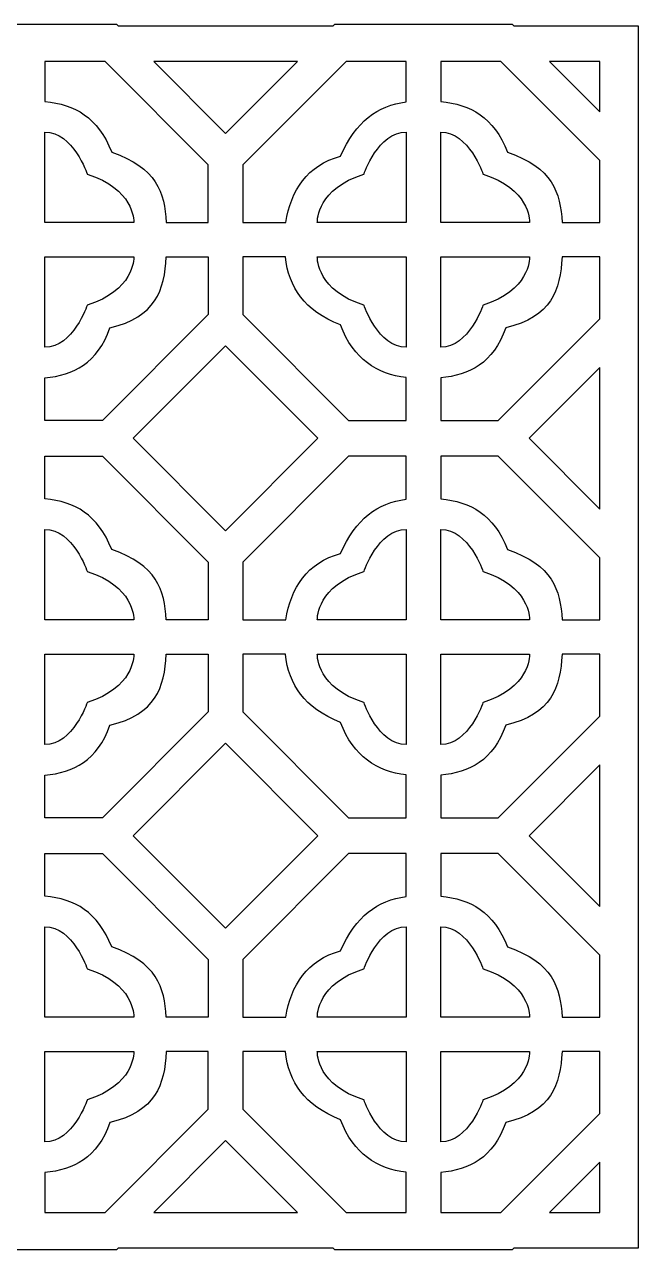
# Model space of a CAD drawing. Header units: centimetres. Extents: x 14.5 to 24.7, y -9 to -4.
# Drawn here: x 22.237 to 24.728, y -9 to -4.033 of the extents above; entities that cross this region are included whole.
import ezdxf

# ---------------------------------------------------------------- set-up
doc = ezdxf.new("R2010")
doc.units = ezdxf.units.CM
doc.header["$MEASUREMENT"] = 0
doc.layers.add('layer 1', color=7, linetype='Continuous')

msp = doc.modelspace()

# ---------------------------------------------------------------- linework, layer by layer
at = {"layer": 'layer 1', "color": 250, "lineweight": 30}
for points, knots in [([(24.72837, -4.03974), (24.72837, -4.03974), (24.72837, -4.54384), (24.72837, -4.54384), (24.72837, -4.54384), (24.72837, -4.54384), (24.72837, -4.54384), (24.72837, -4.54384), (24.72837, -4.54384), (24.72837, -4.54384), (24.72837, -4.83543), (24.72837, -4.83543), (24.72837, -4.83543), (24.72837, -4.83543), (24.72837, -4.97503), (24.72837, -4.97503), (24.72837, -4.97503), (24.72837, -4.97503), (24.72837, -5.26662), (24.72837, -5.26662), (24.72837, -5.26662), (24.72837, -5.26662), (24.72837, -5.26662), (24.72837, -5.26662), (24.72837, -5.26662), (24.72837, -5.26662), (24.72837, -6.15508), (24.72837, -6.15508), (24.72837, -6.15508), (24.72837, -6.15508), (24.72837, -6.15508), (24.72837, -6.15508), (24.72837, -6.15508), (24.72837, -6.15508), (24.72837, -6.44668), (24.72837, -6.44668), (24.72837, -6.44668), (24.72837, -6.44668), (24.72837, -6.58627), (24.72837, -6.58627), (24.72837, -6.58627), (24.72837, -6.58627), (24.72837, -6.87786), (24.72837, -6.87786), (24.72837, -6.87786), (24.72837, -6.87786), (24.72837, -6.87786), (24.72837, -6.87786), (24.72837, -6.87786), (24.72837, -6.87786), (24.72837, -7.76633), (24.72837, -7.76633), (24.72837, -7.76633), (24.72837, -7.76633), (24.72837, -7.76633), (24.72837, -7.76633), (24.72837, -7.76633), (24.72837, -7.76633), (24.72837, -8.05792), (24.72837, -8.05792), (24.72837, -8.05792), (24.72837, -8.05792), (24.72837, -8.19751), (24.72837, -8.19751), (24.72837, -8.19751), (24.72837, -8.19751), (24.72837, -8.48911), (24.72837, -8.48911), (24.72837, -8.48911), (24.72837, -8.48911), (24.72837, -8.48911), (24.72837, -8.48911), (24.72837, -8.48911), (24.72837, -8.48911), (24.72837, -8.9932), (24.72837, -8.9932), (24.72837, -8.9932), (24.72837, -8.9932), (24.22427, -8.9932), (24.22427, -8.9932), (24.22427, -8.9932), (24.22427, -8.9932), (24.21728, -9.00019), (24.21728, -9.00019), (24.21728, -9.00019), (24.21728, -9.00019), (23.92569, -9.00019), (23.92569, -9.00019), (23.92569, -9.00019), (23.92569, -9.00019), (23.7861, -9.00019), (23.7861, -9.00019), (23.7861, -9.00019), (23.7861, -9.00019), (23.4945, -9.00019), (23.4945, -9.00019), (23.4945, -9.00019), (23.4945, -9.00019), (23.48752, -8.9932), (23.48752, -8.9932), (23.48752, -8.9932), (23.48752, -8.9932), (22.61846, -8.9932), (22.61846, -8.9932), (22.61846, -8.9932), (22.61846, -8.9932), (22.61147, -9.00019), (22.61147, -9.00019), (22.61147, -9.00019), (22.61147, -9.00019), (22.31988, -9.00019), (22.31988, -9.00019), (22.31988, -9.00019), (22.31988, -9.00019), (22.18029, -9.00019), (22.18029, -9.00019), (22.18029, -9.00019), (22.18029, -9.00019), (21.88869, -9.00019), (21.88869, -9.00019), (21.88869, -9.00019), (21.88869, -9.00019), (21.88171, -8.9932), (21.88171, -8.9932), (21.88171, -8.9932), (21.88171, -8.9932), (21.01265, -8.9932), (21.01265, -8.9932), (21.01265, -8.9932), (21.01265, -8.9932), (21.00567, -9.00019), (21.00567, -9.00019), (21.00567, -9.00019), (21.00567, -9.00019), (20.71407, -9.00019), (20.71407, -9.00019), (20.71407, -9.00019), (20.71407, -9.00019), (20.57448, -9.00019), (20.57448, -9.00019), (20.57448, -9.00019), (20.57448, -9.00019), (20.28289, -9.00019), (20.28289, -9.00019), (20.28289, -9.00019), (20.28289, -9.00019), (20.2759, -8.9932), (20.2759, -8.9932), (20.2759, -8.9932), (20.2759, -8.9932), (19.40684, -8.9932), (19.40684, -8.9932), (19.40684, -8.9932), (19.40684, -8.9932), (19.39986, -9.00019), (19.39986, -9.00019), (19.39986, -9.00019), (19.39986, -9.00019), (19.10826, -9.00019), (19.10826, -9.00019), (19.10826, -9.00019), (19.10826, -9.00019), (18.96867, -9.00019), (18.96867, -9.00019), (18.96867, -9.00019), (18.96867, -9.00019), (18.67708, -9.00019), (18.67708, -9.00019), (18.67708, -9.00019), (18.67708, -9.00019), (18.67009, -8.9932), (18.67009, -8.9932), (18.67009, -8.9932), (18.67009, -8.9932), (17.80103, -8.9932), (17.80103, -8.9932), (17.80103, -8.9932), (17.80103, -8.9932), (17.79405, -9.00019), (17.79405, -9.00019), (17.79405, -9.00019), (17.79405, -9.00019), (17.50245, -9.00019), (17.50245, -9.00019), (17.50245, -9.00019), (17.50245, -9.00019), (17.36286, -9.00019), (17.36286, -9.00019), (17.36286, -9.00019), (17.36286, -9.00019), (17.07127, -9.00019), (17.07127, -9.00019), (17.07127, -9.00019), (17.07127, -9.00019), (17.06428, -8.9932), (17.06428, -8.9932), (17.06428, -8.9932), (17.06428, -8.9932), (16.19523, -8.9932), (16.19523, -8.9932), (16.19523, -8.9932), (16.19523, -8.9932), (16.18824, -9.00019), (16.18824, -9.00019), (16.18824, -9.00019), (16.18824, -9.00019), (15.89664, -9.00019), (15.89664, -9.00019), (15.89664, -9.00019), (15.89664, -9.00019), (15.75705, -9.00019), (15.75705, -9.00019), (15.75705, -9.00019), (15.75705, -9.00019), (15.46546, -9.00019), (15.46546, -9.00019), (15.46546, -9.00019), (15.46546, -9.00019), (15.45847, -8.9932), (15.45847, -8.9932), (15.45847, -8.9932), (15.45847, -8.9932), (14.47983, -8.9932), (14.47983, -8.9932), (14.47983, -8.9932), (14.47983, -8.9932), (14.47983, -4.03974), (14.47983, -4.03974), (14.47983, -4.03974), (14.47983, -4.03974), (15.45847, -4.03974), (15.45847, -4.03974), (15.45847, -4.03974), (15.45847, -4.03974), (15.46546, -4.03276), (15.46546, -4.03276), (15.46546, -4.03276), (15.46546, -4.03276), (15.75705, -4.03276), (15.75705, -4.03276), (15.75705, -4.03276), (15.75705, -4.03276), (15.89664, -4.03276), (15.89664, -4.03276), (15.89664, -4.03276), (15.89664, -4.03276), (16.18824, -4.03276), (16.18824, -4.03276), (16.18824, -4.03276), (16.18824, -4.03276), (16.19523, -4.03974), (16.19523, -4.03974), (16.19523, -4.03974), (16.19523, -4.03974), (17.06428, -4.03974), (17.06428, -4.03974), (17.06428, -4.03974), (17.06428, -4.03974), (17.07127, -4.03276), (17.07127, -4.03276), (17.07127, -4.03276), (17.07127, -4.03276), (17.36286, -4.03276), (17.36286, -4.03276), (17.36286, -4.03276), (17.36286, -4.03276), (17.50245, -4.03276), (17.50245, -4.03276), (17.50245, -4.03276), (17.50245, -4.03276), (17.79405, -4.03276), (17.79405, -4.03276), (17.79405, -4.03276), (17.79405, -4.03276), (17.80103, -4.03974), (17.80103, -4.03974), (17.80103, -4.03974), (17.80103, -4.03974), (18.67009, -4.03974), (18.67009, -4.03974), (18.67009, -4.03974), (18.67009, -4.03974), (18.67708, -4.03276), (18.67708, -4.03276), (18.67708, -4.03276), (18.67708, -4.03276), (18.96867, -4.03276), (18.96867, -4.03276), (18.96867, -4.03276), (18.96867, -4.03276), (19.10826, -4.03276), (19.10826, -4.03276), (19.10826, -4.03276), (19.10826, -4.03276), (19.39986, -4.03276), (19.39986, -4.03276), (19.39986, -4.03276), (19.39986, -4.03276), (19.40684, -4.03974), (19.40684, -4.03974), (19.40684, -4.03974), (19.40684, -4.03974), (20.2759, -4.03974), (20.2759, -4.03974), (20.2759, -4.03974), (20.2759, -4.03974), (20.28289, -4.03276), (20.28289, -4.03276), (20.28289, -4.03276), (20.28289, -4.03276), (20.57448, -4.03276), (20.57448, -4.03276), (20.57448, -4.03276), (20.57448, -4.03276), (20.71407, -4.03276), (20.71407, -4.03276), (20.71407, -4.03276), (20.71407, -4.03276), (21.00567, -4.03276), (21.00567, -4.03276), (21.00567, -4.03276), (21.00567, -4.03276), (21.01265, -4.03974), (21.01265, -4.03974), (21.01265, -4.03974), (21.01265, -4.03974), (21.88171, -4.03974), (21.88171, -4.03974), (21.88171, -4.03974), (21.88171, -4.03974), (21.88869, -4.03276), (21.88869, -4.03276), (21.88869, -4.03276), (21.88869, -4.03276), (22.18029, -4.03276), (22.18029, -4.03276), (22.18029, -4.03276), (22.18029, -4.03276), (22.31988, -4.03276), (22.31988, -4.03276), (22.31988, -4.03276), (22.31988, -4.03276), (22.61147, -4.03276), (22.61147, -4.03276), (22.61147, -4.03276), (22.61147, -4.03276), (22.61846, -4.03974), (22.61846, -4.03974), (22.61846, -4.03974), (22.61846, -4.03974), (23.48752, -4.03974), (23.48752, -4.03974), (23.48752, -4.03974), (23.48752, -4.03974), (23.4945, -4.03276), (23.4945, -4.03276), (23.4945, -4.03276), (23.4945, -4.03276), (23.7861, -4.03276), (23.7861, -4.03276), (23.7861, -4.03276), (23.7861, -4.03276), (23.92569, -4.03276), (23.92569, -4.03276), (23.92569, -4.03276), (23.92569, -4.03276), (24.21728, -4.03276), (24.21728, -4.03276), (24.21728, -4.03276), (24.21728, -4.03276), (24.22427, -4.03974), (24.22427, -4.03974), (24.22427, -4.03974), (24.22427, -4.03974), (24.72837, -4.03974), (24.72837, -4.03974)], [0, 0, 0, 0, 0.0105263, 0.0105263, 0.0105263, 0.0105263, 0.0210526, 0.0210526, 0.0210526, 0.0210526, 0.0315789, 0.0315789, 0.0315789, 0.0315789, 0.0421053, 0.0421053, 0.0421053, 0.0421053, 0.0526316, 0.0526316, 0.0526316, 0.0526316, 0.0631579, 0.0631579, 0.0631579, 0.0631579, 0.0736842, 0.0736842, 0.0736842, 0.0736842, 0.0842105, 0.0842105, 0.0842105, 0.0842105, 0.0947368, 0.0947368, 0.0947368, 0.0947368, 0.1052632, 0.1052632, 0.1052632, 0.1052632, 0.1157895, 0.1157895, 0.1157895, 0.1157895, 0.1263158, 0.1263158, 0.1263158, 0.1263158, 0.1368421, 0.1368421, 0.1368421, 0.1368421, 0.1473684, 0.1473684, 0.1473684, 0.1473684, 0.1578947, 0.1578947, 0.1578947, 0.1578947, 0.1684211, 0.1684211, 0.1684211, 0.1684211, 0.1789474, 0.1789474, 0.1789474, 0.1789474, 0.1894737, 0.1894737, 0.1894737, 0.1894737, 0.2, 0.2, 0.2, 0.2, 0.2105263, 0.2105263, 0.2105263, 0.2105263, 0.2210526, 0.2210526, 0.2210526, 0.2210526, 0.2315789, 0.2315789, 0.2315789, 0.2315789, 0.2421053, 0.2421053, 0.2421053, 0.2421053, 0.2526316, 0.2526316, 0.2526316, 0.2526316, 0.2631579, 0.2631579, 0.2631579, 0.2631579, 0.2736842, 0.2736842, 0.2736842, 0.2736842, 0.2842105, 0.2842105, 0.2842105, 0.2842105, 0.2947368, 0.2947368, 0.2947368, 0.2947368, 0.3052632, 0.3052632, 0.3052632, 0.3052632, 0.3157895, 0.3157895, 0.3157895, 0.3157895, 0.3263158, 0.3263158, 0.3263158, 0.3263158, 0.3368421, 0.3368421, 0.3368421, 0.3368421, 0.3473684, 0.3473684, 0.3473684, 0.3473684, 0.3578947, 0.3578947, 0.3578947, 0.3578947, 0.3684211, 0.3684211, 0.3684211, 0.3684211, 0.3789474, 0.3789474, 0.3789474, 0.3789474, 0.3894737, 0.3894737, 0.3894737, 0.3894737, 0.4, 0.4, 0.4, 0.4, 0.4105263, 0.4105263, 0.4105263, 0.4105263, 0.4210526, 0.4210526, 0.4210526, 0.4210526, 0.4315789, 0.4315789, 0.4315789, 0.4315789, 0.4421053, 0.4421053, 0.4421053, 0.4421053, 0.4526316, 0.4526316, 0.4526316, 0.4526316, 0.4631579, 0.4631579, 0.4631579, 0.4631579, 0.4736842, 0.4736842, 0.4736842, 0.4736842, 0.4842105, 0.4842105, 0.4842105, 0.4842105, 0.4947368, 0.4947368, 0.4947368, 0.4947368, 0.5052632, 0.5052632, 0.5052632, 0.5052632, 0.5157895, 0.5157895, 0.5157895, 0.5157895, 0.5263158, 0.5263158, 0.5263158, 0.5263158, 0.5368421, 0.5368421, 0.5368421, 0.5368421, 0.5473684, 0.5473684, 0.5473684, 0.5473684, 0.5578947, 0.5578947, 0.5578947, 0.5578947, 0.5684211, 0.5684211, 0.5684211, 0.5684211, 0.5789474, 0.5789474, 0.5789474, 0.5789474, 0.5894737, 0.5894737, 0.5894737, 0.5894737, 0.6, 0.6, 0.6, 0.6, 0.6105263, 0.6105263, 0.6105263, 0.6105263, 0.6210526, 0.6210526, 0.6210526, 0.6210526, 0.6315789, 0.6315789, 0.6315789, 0.6315789, 0.6421053, 0.6421053, 0.6421053, 0.6421053, 0.6526316, 0.6526316, 0.6526316, 0.6526316, 0.6631579, 0.6631579, 0.6631579, 0.6631579, 0.6736842, 0.6736842, 0.6736842, 0.6736842, 0.6842105, 0.6842105, 0.6842105, 0.6842105, 0.6947368, 0.6947368, 0.6947368, 0.6947368, 0.7052632, 0.7052632, 0.7052632, 0.7052632, 0.7157895, 0.7157895, 0.7157895, 0.7157895, 0.7263158, 0.7263158, 0.7263158, 0.7263158, 0.7368421, 0.7368421, 0.7368421, 0.7368421, 0.7473684, 0.7473684, 0.7473684, 0.7473684, 0.7578947, 0.7578947, 0.7578947, 0.7578947, 0.7684211, 0.7684211, 0.7684211, 0.7684211, 0.7789474, 0.7789474, 0.7789474, 0.7789474, 0.7894737, 0.7894737, 0.7894737, 0.7894737, 0.8, 0.8, 0.8, 0.8, 0.8105263, 0.8105263, 0.8105263, 0.8105263, 0.8210526, 0.8210526, 0.8210526, 0.8210526, 0.8315789, 0.8315789, 0.8315789, 0.8315789, 0.8421053, 0.8421053, 0.8421053, 0.8421053, 0.8526316, 0.8526316, 0.8526316, 0.8526316, 0.8631579, 0.8631579, 0.8631579, 0.8631579, 0.8736842, 0.8736842, 0.8736842, 0.8736842, 0.8842105, 0.8842105, 0.8842105, 0.8842105, 0.8947368, 0.8947368, 0.8947368, 0.8947368, 0.9052632, 0.9052632, 0.9052632, 0.9052632, 0.9157895, 0.9157895, 0.9157895, 0.9157895, 0.9263158, 0.9263158, 0.9263158, 0.9263158, 0.9368421, 0.9368421, 0.9368421, 0.9368421, 0.9473684, 0.9473684, 0.9473684, 0.9473684, 0.9578947, 0.9578947, 0.9578947, 0.9578947, 0.9684211, 0.9684211, 0.9684211, 0.9684211, 0.9789474, 0.9789474, 0.9789474, 0.9789474, 1, 1, 1, 1]), ([(22.564, -4.1827), (22.564, -4.1827), (22.98296, -4.60166), (22.98296, -4.60166), (22.98296, -4.60166), (22.98296, -4.60166), (22.98296, -4.83543), (22.98296, -4.83543), (22.98296, -4.83543), (22.98296, -4.83543), (22.81235, -4.83543), (22.81235, -4.83543), (22.81235, -4.83543), (22.8063, -4.71387), (22.77274, -4.61345), (22.59097, -4.55038), (22.59097, -4.55038), (22.5339, -4.40755), (22.44221, -4.35701), (22.31988, -4.34483), (22.31988, -4.34483), (22.31988, -4.34483), (22.31988, -4.1827), (22.31988, -4.1827), (22.31988, -4.1827), (22.31988, -4.1827), (22.564, -4.1827), (22.564, -4.1827)], [0, 0, 0, 0, 0.125, 0.125, 0.125, 0.125, 0.25, 0.25, 0.25, 0.25, 0.375, 0.375, 0.375, 0.375, 0.5, 0.5, 0.5, 0.5, 0.625, 0.625, 0.625, 0.625, 0.75, 0.75, 0.75, 0.75, 1, 1, 1, 1]), ([(23.34456, -4.1827), (23.34456, -4.1827), (23.05299, -4.47427), (23.05299, -4.47427), (23.05299, -4.47427), (23.05299, -4.47427), (22.76142, -4.1827), (22.76142, -4.1827), (22.76142, -4.1827), (22.76142, -4.1827), (23.34456, -4.1827), (23.34456, -4.1827)], [0, 0, 0, 0, 0.25, 0.25, 0.25, 0.25, 0.5, 0.5, 0.5, 0.5, 1, 1, 1, 1]), ([(23.12302, -4.83543), (23.12302, -4.83543), (23.12302, -4.60166), (23.12302, -4.60166), (23.12302, -4.60166), (23.12302, -4.60166), (23.54198, -4.1827), (23.54198, -4.1827), (23.54198, -4.1827), (23.54198, -4.1827), (23.7861, -4.1827), (23.7861, -4.1827), (23.7861, -4.1827), (23.7861, -4.1827), (23.7861, -4.34613), (23.7861, -4.34613), (23.7861, -4.34613), (23.66793, -4.36241), (23.58241, -4.42527), (23.519, -4.5672), (23.519, -4.5672), (23.38544, -4.60092), (23.31654, -4.70883), (23.29772, -4.83543), (23.29772, -4.83543), (23.29772, -4.83543), (23.12302, -4.83543), (23.12302, -4.83543)], [0, 0, 0, 0, 0.125, 0.125, 0.125, 0.125, 0.25, 0.25, 0.25, 0.25, 0.375, 0.375, 0.375, 0.375, 0.5, 0.5, 0.5, 0.5, 0.625, 0.625, 0.625, 0.625, 0.75, 0.75, 0.75, 0.75, 1, 1, 1, 1]), ([(24.16981, -4.1827), (24.16981, -4.1827), (24.57137, -4.58426), (24.57137, -4.58426), (24.57137, -4.58426), (24.57137, -4.58426), (24.57137, -4.83543), (24.57137, -4.83543), (24.57137, -4.83543), (24.57137, -4.83543), (24.41816, -4.83543), (24.41816, -4.83543), (24.41816, -4.83543), (24.41211, -4.71387), (24.37855, -4.61345), (24.19678, -4.55038), (24.19678, -4.55038), (24.13971, -4.40755), (24.04802, -4.35701), (23.92569, -4.34483), (23.92569, -4.34483), (23.92569, -4.34483), (23.92569, -4.1827), (23.92569, -4.1827), (23.92569, -4.1827), (23.92569, -4.1827), (24.16981, -4.1827), (24.16981, -4.1827)], [0, 0, 0, 0, 0.125, 0.125, 0.125, 0.125, 0.25, 0.25, 0.25, 0.25, 0.375, 0.375, 0.375, 0.375, 0.5, 0.5, 0.5, 0.5, 0.625, 0.625, 0.625, 0.625, 0.75, 0.75, 0.75, 0.75, 1, 1, 1, 1]), ([(24.57137, -4.38684), (24.57137, -4.38684), (24.36723, -4.1827), (24.36723, -4.1827), (24.36723, -4.1827), (24.36723, -4.1827), (24.57137, -4.1827), (24.57137, -4.1827), (24.57137, -4.1827), (24.57137, -4.1827), (24.57137, -4.38684), (24.57137, -4.38684)], [0, 0, 0, 0, 0.25, 0.25, 0.25, 0.25, 0.5, 0.5, 0.5, 0.5, 1, 1, 1, 1]), ([(22.31988, -4.46948), (22.31988, -4.46948), (22.31988, -4.83543), (22.31988, -4.83543), (22.31988, -4.83543), (22.31988, -4.83543), (22.68069, -4.83543), (22.68069, -4.83543), (22.68069, -4.83543), (22.68086, -4.82483), (22.67896, -4.69747), (22.49178, -4.63958), (22.49178, -4.63958), (22.49178, -4.63958), (22.43394, -4.46745), (22.31988, -4.46948)], [0, 0, 0, 0, 0.2, 0.2, 0.2, 0.2, 0.4, 0.4, 0.4, 0.4, 0.6, 0.6, 0.6, 0.6, 1, 1, 1, 1]), ([(23.7861, -4.83543), (23.7861, -4.83543), (23.7861, -4.46948), (23.7861, -4.46948), (23.7861, -4.46948), (23.67203, -4.46745), (23.6142, -4.63958), (23.6142, -4.63958), (23.6142, -4.63958), (23.42702, -4.69747), (23.42512, -4.82483), (23.42529, -4.83543), (23.42529, -4.83543), (23.42529, -4.83543), (23.7861, -4.83543), (23.7861, -4.83543)], [0, 0, 0, 0, 0.2, 0.2, 0.2, 0.2, 0.4, 0.4, 0.4, 0.4, 0.6, 0.6, 0.6, 0.6, 1, 1, 1, 1]), ([(23.92569, -4.46948), (23.92569, -4.46948), (23.92569, -4.83543), (23.92569, -4.83543), (23.92569, -4.83543), (23.92569, -4.83543), (24.2865, -4.83543), (24.2865, -4.83543), (24.2865, -4.83543), (24.28667, -4.82483), (24.28477, -4.69747), (24.09759, -4.63958), (24.09759, -4.63958), (24.09759, -4.63958), (24.03975, -4.46745), (23.92569, -4.46948)], [0, 0, 0, 0, 0.2, 0.2, 0.2, 0.2, 0.4, 0.4, 0.4, 0.4, 0.6, 0.6, 0.6, 0.6, 1, 1, 1, 1]), ([(22.31992, -5.63453), (22.31992, -5.63453), (22.31992, -5.63811), (22.31992, -5.63811), (22.31992, -5.63811), (22.31992, -5.63811), (22.55365, -5.63811), (22.55365, -5.63811), (22.55365, -5.63811), (22.55365, -5.63811), (22.98296, -5.2088), (22.98296, -5.2088), (22.98296, -5.2088), (22.98296, -5.2088), (22.98296, -4.97503), (22.98296, -4.97503), (22.98296, -4.97503), (22.98296, -4.97503), (22.81225, -4.97503), (22.81225, -4.97503), (22.81225, -4.97503), (22.8056, -5.1092), (22.76923, -5.21928), (22.58407, -5.26243), (22.58407, -5.26243), (22.53341, -5.4073), (22.43644, -5.45425), (22.31988, -5.46569), (22.31988, -5.46569), (22.31988, -5.46569), (22.31988, -5.63453), (22.31988, -5.63453), (22.31988, -5.63453), (22.31988, -5.63453), (22.31992, -5.63453), (22.31992, -5.63453)], [0, 0, 0, 0, 0.1, 0.1, 0.1, 0.1, 0.2, 0.2, 0.2, 0.2, 0.3, 0.3, 0.3, 0.3, 0.4, 0.4, 0.4, 0.4, 0.5, 0.5, 0.5, 0.5, 0.6, 0.6, 0.6, 0.6, 0.7, 0.7, 0.7, 0.7, 0.8, 0.8, 0.8, 0.8, 1, 1, 1, 1]), ([(22.31988, -4.97503), (22.31988, -4.97503), (22.31988, -5.34096), (22.31988, -5.34096), (22.31988, -5.34096), (22.43394, -5.34299), (22.49178, -5.17086), (22.49178, -5.17086), (22.49178, -5.17086), (22.67888, -5.113), (22.68086, -4.98573), (22.68069, -4.97503), (22.68069, -4.97503), (22.68069, -4.97503), (22.31988, -4.97503), (22.31988, -4.97503)], [0, 0, 0, 0, 0.2, 0.2, 0.2, 0.2, 0.4, 0.4, 0.4, 0.4, 0.6, 0.6, 0.6, 0.6, 1, 1, 1, 1]), ([(23.55232, -5.63811), (23.55232, -5.63811), (23.12302, -5.2088), (23.12302, -5.2088), (23.12302, -5.2088), (23.12302, -5.2088), (23.12302, -4.97503), (23.12302, -4.97503), (23.12302, -4.97503), (23.12302, -4.97503), (23.29568, -4.97503), (23.29568, -4.97503), (23.29568, -4.97503), (23.3099, -5.09962), (23.37123, -5.19153), (23.51919, -5.2513), (23.51919, -5.2513), (23.57269, -5.39118), (23.66731, -5.44961), (23.7861, -5.46465), (23.7861, -5.46465), (23.7861, -5.46465), (23.7861, -5.63811), (23.7861, -5.63811), (23.7861, -5.63811), (23.7861, -5.63811), (23.55232, -5.63811), (23.55232, -5.63811)], [0, 0, 0, 0, 0.125, 0.125, 0.125, 0.125, 0.25, 0.25, 0.25, 0.25, 0.375, 0.375, 0.375, 0.375, 0.5, 0.5, 0.5, 0.5, 0.625, 0.625, 0.625, 0.625, 0.75, 0.75, 0.75, 0.75, 1, 1, 1, 1]), ([(23.7861, -5.34097), (23.7861, -5.34097), (23.7861, -4.97503), (23.7861, -4.97503), (23.7861, -4.97503), (23.7861, -4.97503), (23.42529, -4.97503), (23.42529, -4.97503), (23.42529, -4.97503), (23.42512, -4.98573), (23.4271, -5.113), (23.6142, -5.17086), (23.6142, -5.17086), (23.6142, -5.17086), (23.67203, -5.343), (23.7861, -5.34097)], [0, 0, 0, 0, 0.2, 0.2, 0.2, 0.2, 0.4, 0.4, 0.4, 0.4, 0.6, 0.6, 0.6, 0.6, 1, 1, 1, 1]), ([(24.57137, -5.2262), (24.57137, -5.2262), (24.15946, -5.63811), (24.15946, -5.63811), (24.15946, -5.63811), (24.15946, -5.63811), (23.92569, -5.63811), (23.92569, -5.63811), (23.92569, -5.63811), (23.92569, -5.63811), (23.92569, -5.46569), (23.92569, -5.46569), (23.92569, -5.46569), (24.04225, -5.45425), (24.13922, -5.4073), (24.18988, -5.26243), (24.18988, -5.26243), (24.37503, -5.21928), (24.41141, -5.1092), (24.41806, -4.97503), (24.41806, -4.97503), (24.41806, -4.97503), (24.57137, -4.97503), (24.57137, -4.97503), (24.57137, -4.97503), (24.57137, -4.97503), (24.57137, -5.2262), (24.57137, -5.2262)], [0, 0, 0, 0, 0.125, 0.125, 0.125, 0.125, 0.25, 0.25, 0.25, 0.25, 0.375, 0.375, 0.375, 0.375, 0.5, 0.5, 0.5, 0.5, 0.625, 0.625, 0.625, 0.625, 0.75, 0.75, 0.75, 0.75, 1, 1, 1, 1]), ([(23.92569, -4.97503), (23.92569, -4.97503), (23.92569, -5.34096), (23.92569, -5.34096), (23.92569, -5.34096), (24.03975, -5.34299), (24.09759, -5.17086), (24.09759, -5.17086), (24.09759, -5.17086), (24.28469, -5.113), (24.28667, -4.98573), (24.2865, -4.97503), (24.2865, -4.97503), (24.2865, -4.97503), (23.92569, -4.97503), (23.92569, -4.97503)], [0, 0, 0, 0, 0.2, 0.2, 0.2, 0.2, 0.4, 0.4, 0.4, 0.4, 0.6, 0.6, 0.6, 0.6, 1, 1, 1, 1]), ([(23.05299, -5.33619), (23.05299, -5.33619), (22.67833, -5.71085), (22.67833, -5.71085), (22.67833, -5.71085), (22.67833, -5.71085), (23.05299, -6.08551), (23.05299, -6.08551), (23.05299, -6.08551), (23.05299, -6.08551), (23.42765, -5.71085), (23.42765, -5.71085), (23.42765, -5.71085), (23.42765, -5.71085), (23.05299, -5.33619), (23.05299, -5.33619)], [0, 0, 0, 0, 0.2, 0.2, 0.2, 0.2, 0.4, 0.4, 0.4, 0.4, 0.6, 0.6, 0.6, 0.6, 1, 1, 1, 1]), ([(24.57137, -5.99808), (24.57137, -5.99808), (24.28414, -5.71085), (24.28414, -5.71085), (24.28414, -5.71085), (24.28414, -5.71085), (24.57137, -5.42362), (24.57137, -5.42362), (24.57137, -5.42362), (24.57137, -5.42362), (24.57137, -5.99808), (24.57137, -5.99808)], [0, 0, 0, 0, 0.25, 0.25, 0.25, 0.25, 0.5, 0.5, 0.5, 0.5, 1, 1, 1, 1]), ([(22.31992, -5.7836), (22.31992, -5.7836), (22.31992, -5.95608), (22.31992, -5.95608), (22.31992, -5.95608), (22.44223, -5.96826), (22.5339, -6.01881), (22.59097, -6.16162), (22.59097, -6.16162), (22.77274, -6.22469), (22.8063, -6.32512), (22.81235, -6.44668), (22.81235, -6.44668), (22.81235, -6.44668), (22.98296, -6.44668), (22.98296, -6.44668), (22.98296, -6.44668), (22.98296, -6.44668), (22.98296, -6.21291), (22.98296, -6.21291), (22.98296, -6.21291), (22.98296, -6.21291), (22.55365, -5.7836), (22.55365, -5.7836), (22.55365, -5.7836), (22.55365, -5.7836), (22.31992, -5.7836), (22.31992, -5.7836)], [0, 0, 0, 0, 0.125, 0.125, 0.125, 0.125, 0.25, 0.25, 0.25, 0.25, 0.375, 0.375, 0.375, 0.375, 0.5, 0.5, 0.5, 0.5, 0.625, 0.625, 0.625, 0.625, 0.75, 0.75, 0.75, 0.75, 1, 1, 1, 1]), ([(23.12302, -6.44668), (23.12302, -6.44668), (23.12302, -6.21291), (23.12302, -6.21291), (23.12302, -6.21291), (23.12302, -6.21291), (23.55232, -5.7836), (23.55232, -5.7836), (23.55232, -5.7836), (23.55232, -5.7836), (23.7861, -5.7836), (23.7861, -5.7836), (23.7861, -5.7836), (23.7861, -5.7836), (23.7861, -5.95737), (23.7861, -5.95737), (23.7861, -5.95737), (23.66793, -5.97366), (23.58241, -6.03651), (23.519, -6.17845), (23.519, -6.17845), (23.38544, -6.21217), (23.31654, -6.32007), (23.29772, -6.44668), (23.29772, -6.44668), (23.29772, -6.44668), (23.12302, -6.44668), (23.12302, -6.44668)], [0, 0, 0, 0, 0.125, 0.125, 0.125, 0.125, 0.25, 0.25, 0.25, 0.25, 0.375, 0.375, 0.375, 0.375, 0.5, 0.5, 0.5, 0.5, 0.625, 0.625, 0.625, 0.625, 0.75, 0.75, 0.75, 0.75, 1, 1, 1, 1]), ([(23.92569, -5.7836), (23.92569, -5.7836), (24.15946, -5.7836), (24.15946, -5.7836), (24.15946, -5.7836), (24.15946, -5.7836), (24.57137, -6.1955), (24.57137, -6.1955), (24.57137, -6.1955), (24.57137, -6.1955), (24.57137, -6.44668), (24.57137, -6.44668), (24.57137, -6.44668), (24.57137, -6.44668), (24.41816, -6.44668), (24.41816, -6.44668), (24.41816, -6.44668), (24.41211, -6.32512), (24.37855, -6.22469), (24.19678, -6.16162), (24.19678, -6.16162), (24.13971, -6.0188), (24.04802, -5.96825), (23.92569, -5.95607), (23.92569, -5.95607), (23.92569, -5.95607), (23.92569, -5.7836), (23.92569, -5.7836)], [0, 0, 0, 0, 0.125, 0.125, 0.125, 0.125, 0.25, 0.25, 0.25, 0.25, 0.375, 0.375, 0.375, 0.375, 0.5, 0.5, 0.5, 0.5, 0.625, 0.625, 0.625, 0.625, 0.75, 0.75, 0.75, 0.75, 1, 1, 1, 1]), ([(22.31992, -6.08072), (22.31992, -6.08072), (22.31992, -6.44668), (22.31992, -6.44668), (22.31992, -6.44668), (22.31992, -6.44668), (22.68069, -6.44668), (22.68069, -6.44668), (22.68069, -6.44668), (22.68086, -6.43607), (22.67896, -6.30872), (22.49178, -6.25083), (22.49178, -6.25083), (22.49178, -6.25083), (22.43396, -6.07873), (22.31992, -6.08072)], [0, 0, 0, 0, 0.2, 0.2, 0.2, 0.2, 0.4, 0.4, 0.4, 0.4, 0.6, 0.6, 0.6, 0.6, 1, 1, 1, 1]), ([(23.7861, -6.44668), (23.7861, -6.44668), (23.7861, -6.08072), (23.7861, -6.08072), (23.7861, -6.08072), (23.67203, -6.07869), (23.6142, -6.25083), (23.6142, -6.25083), (23.6142, -6.25083), (23.42702, -6.30872), (23.42512, -6.43607), (23.42529, -6.44668), (23.42529, -6.44668), (23.42529, -6.44668), (23.7861, -6.44668), (23.7861, -6.44668)], [0, 0, 0, 0, 0.2, 0.2, 0.2, 0.2, 0.4, 0.4, 0.4, 0.4, 0.6, 0.6, 0.6, 0.6, 1, 1, 1, 1]), ([(23.92569, -6.08072), (23.92569, -6.08072), (23.92569, -6.44668), (23.92569, -6.44668), (23.92569, -6.44668), (23.92569, -6.44668), (24.2865, -6.44668), (24.2865, -6.44668), (24.2865, -6.44668), (24.28667, -6.43607), (24.28477, -6.30872), (24.09759, -6.25083), (24.09759, -6.25083), (24.09759, -6.25083), (24.03975, -6.07869), (23.92569, -6.08072)], [0, 0, 0, 0, 0.2, 0.2, 0.2, 0.2, 0.4, 0.4, 0.4, 0.4, 0.6, 0.6, 0.6, 0.6, 1, 1, 1, 1]), ([(22.31992, -6.58627), (22.31992, -6.58627), (22.31992, -6.9522), (22.31992, -6.9522), (22.31992, -6.9522), (22.43395, -6.9542), (22.49178, -6.78211), (22.49178, -6.78211), (22.49178, -6.78211), (22.67888, -6.72424), (22.68086, -6.59697), (22.68069, -6.58627), (22.68069, -6.58627), (22.68069, -6.58627), (22.31992, -6.58627), (22.31992, -6.58627)], [0, 0, 0, 0, 0.2, 0.2, 0.2, 0.2, 0.4, 0.4, 0.4, 0.4, 0.6, 0.6, 0.6, 0.6, 1, 1, 1, 1]), ([(22.31992, -7.07693), (22.31992, -7.07693), (22.31992, -7.24935), (22.31992, -7.24935), (22.31992, -7.24935), (22.31992, -7.24935), (22.55365, -7.24935), (22.55365, -7.24935), (22.55365, -7.24935), (22.55365, -7.24935), (22.98296, -6.82004), (22.98296, -6.82004), (22.98296, -6.82004), (22.98296, -6.82004), (22.98296, -6.58627), (22.98296, -6.58627), (22.98296, -6.58627), (22.98296, -6.58627), (22.81225, -6.58627), (22.81225, -6.58627), (22.81225, -6.58627), (22.8056, -6.72044), (22.76923, -6.83052), (22.58407, -6.87368), (22.58407, -6.87368), (22.53342, -7.01852), (22.43646, -7.06549), (22.31992, -7.07693)], [0, 0, 0, 0, 0.125, 0.125, 0.125, 0.125, 0.25, 0.25, 0.25, 0.25, 0.375, 0.375, 0.375, 0.375, 0.5, 0.5, 0.5, 0.5, 0.625, 0.625, 0.625, 0.625, 0.75, 0.75, 0.75, 0.75, 1, 1, 1, 1]), ([(23.55232, -7.24935), (23.55232, -7.24935), (23.12302, -6.82004), (23.12302, -6.82004), (23.12302, -6.82004), (23.12302, -6.82004), (23.12302, -6.58627), (23.12302, -6.58627), (23.12302, -6.58627), (23.12302, -6.58627), (23.29568, -6.58627), (23.29568, -6.58627), (23.29568, -6.58627), (23.3099, -6.71086), (23.37123, -6.80278), (23.51919, -6.86255), (23.51919, -6.86255), (23.57269, -7.00242), (23.66731, -7.06086), (23.7861, -7.0759), (23.7861, -7.0759), (23.7861, -7.0759), (23.7861, -7.24935), (23.7861, -7.24935), (23.7861, -7.24935), (23.7861, -7.24935), (23.55232, -7.24935), (23.55232, -7.24935)], [0, 0, 0, 0, 0.125, 0.125, 0.125, 0.125, 0.25, 0.25, 0.25, 0.25, 0.375, 0.375, 0.375, 0.375, 0.5, 0.5, 0.5, 0.5, 0.625, 0.625, 0.625, 0.625, 0.75, 0.75, 0.75, 0.75, 1, 1, 1, 1]), ([(23.7861, -6.95221), (23.7861, -6.95221), (23.7861, -6.58627), (23.7861, -6.58627), (23.7861, -6.58627), (23.7861, -6.58627), (23.42529, -6.58627), (23.42529, -6.58627), (23.42529, -6.58627), (23.42512, -6.59697), (23.4271, -6.72424), (23.6142, -6.78211), (23.6142, -6.78211), (23.6142, -6.78211), (23.67203, -6.95424), (23.7861, -6.95221)], [0, 0, 0, 0, 0.2, 0.2, 0.2, 0.2, 0.4, 0.4, 0.4, 0.4, 0.6, 0.6, 0.6, 0.6, 1, 1, 1, 1]), ([(24.57137, -6.83745), (24.57137, -6.83745), (24.15946, -7.24935), (24.15946, -7.24935), (24.15946, -7.24935), (24.15946, -7.24935), (23.92569, -7.24935), (23.92569, -7.24935), (23.92569, -7.24935), (23.92569, -7.24935), (23.92569, -7.07693), (23.92569, -7.07693), (23.92569, -7.07693), (24.04225, -7.0655), (24.13922, -7.01854), (24.18988, -6.87368), (24.18988, -6.87368), (24.37503, -6.83052), (24.41141, -6.72044), (24.41806, -6.58627), (24.41806, -6.58627), (24.41806, -6.58627), (24.57137, -6.58627), (24.57137, -6.58627), (24.57137, -6.58627), (24.57137, -6.58627), (24.57137, -6.83745), (24.57137, -6.83745)], [0, 0, 0, 0, 0.125, 0.125, 0.125, 0.125, 0.25, 0.25, 0.25, 0.25, 0.375, 0.375, 0.375, 0.375, 0.5, 0.5, 0.5, 0.5, 0.625, 0.625, 0.625, 0.625, 0.75, 0.75, 0.75, 0.75, 1, 1, 1, 1]), ([(23.92569, -6.58627), (23.92569, -6.58627), (23.92569, -6.9522), (23.92569, -6.9522), (23.92569, -6.9522), (24.03975, -6.95424), (24.09759, -6.78211), (24.09759, -6.78211), (24.09759, -6.78211), (24.28469, -6.72424), (24.28667, -6.59697), (24.2865, -6.58627), (24.2865, -6.58627), (24.2865, -6.58627), (23.92569, -6.58627), (23.92569, -6.58627)], [0, 0, 0, 0, 0.2, 0.2, 0.2, 0.2, 0.4, 0.4, 0.4, 0.4, 0.6, 0.6, 0.6, 0.6, 1, 1, 1, 1]), ([(23.05299, -6.94743), (23.05299, -6.94743), (22.67833, -7.3221), (22.67833, -7.3221), (22.67833, -7.3221), (22.67833, -7.3221), (23.05299, -7.69676), (23.05299, -7.69676), (23.05299, -7.69676), (23.05299, -7.69676), (23.42765, -7.3221), (23.42765, -7.3221), (23.42765, -7.3221), (23.42765, -7.3221), (23.05299, -6.94743), (23.05299, -6.94743)], [0, 0, 0, 0, 0.2, 0.2, 0.2, 0.2, 0.4, 0.4, 0.4, 0.4, 0.6, 0.6, 0.6, 0.6, 1, 1, 1, 1]), ([(24.57137, -7.60933), (24.57137, -7.60933), (24.28414, -7.3221), (24.28414, -7.3221), (24.28414, -7.3221), (24.28414, -7.3221), (24.57137, -7.03487), (24.57137, -7.03487), (24.57137, -7.03487), (24.57137, -7.03487), (24.57137, -7.60933), (24.57137, -7.60933)], [0, 0, 0, 0, 0.25, 0.25, 0.25, 0.25, 0.5, 0.5, 0.5, 0.5, 1, 1, 1, 1]), ([(22.31992, -7.39484), (22.31992, -7.39484), (22.31992, -7.39842), (22.31992, -7.39842), (22.31992, -7.39842), (22.31992, -7.39842), (22.31988, -7.39842), (22.31988, -7.39842), (22.31988, -7.39842), (22.31988, -7.39842), (22.31988, -7.56732), (22.31988, -7.56732), (22.31988, -7.56732), (22.44221, -7.5795), (22.5339, -7.63004), (22.59097, -7.77287), (22.59097, -7.77287), (22.77274, -7.83594), (22.8063, -7.93636), (22.81235, -8.05792), (22.81235, -8.05792), (22.81235, -8.05792), (22.98296, -8.05792), (22.98296, -8.05792), (22.98296, -8.05792), (22.98296, -8.05792), (22.98296, -7.82415), (22.98296, -7.82415), (22.98296, -7.82415), (22.98296, -7.82415), (22.55365, -7.39484), (22.55365, -7.39484), (22.55365, -7.39484), (22.55365, -7.39484), (22.31992, -7.39484), (22.31992, -7.39484)], [0, 0, 0, 0, 0.1, 0.1, 0.1, 0.1, 0.2, 0.2, 0.2, 0.2, 0.3, 0.3, 0.3, 0.3, 0.4, 0.4, 0.4, 0.4, 0.5, 0.5, 0.5, 0.5, 0.6, 0.6, 0.6, 0.6, 0.7, 0.7, 0.7, 0.7, 0.8, 0.8, 0.8, 0.8, 1, 1, 1, 1]), ([(23.12302, -8.05792), (23.12302, -8.05792), (23.12302, -7.82415), (23.12302, -7.82415), (23.12302, -7.82415), (23.12302, -7.82415), (23.55232, -7.39484), (23.55232, -7.39484), (23.55232, -7.39484), (23.55232, -7.39484), (23.7861, -7.39484), (23.7861, -7.39484), (23.7861, -7.39484), (23.7861, -7.39484), (23.7861, -7.56862), (23.7861, -7.56862), (23.7861, -7.56862), (23.66793, -7.5849), (23.58241, -7.64775), (23.519, -7.78969), (23.519, -7.78969), (23.38544, -7.82341), (23.31654, -7.93131), (23.29772, -8.05792), (23.29772, -8.05792), (23.29772, -8.05792), (23.12302, -8.05792), (23.12302, -8.05792)], [0, 0, 0, 0, 0.125, 0.125, 0.125, 0.125, 0.25, 0.25, 0.25, 0.25, 0.375, 0.375, 0.375, 0.375, 0.5, 0.5, 0.5, 0.5, 0.625, 0.625, 0.625, 0.625, 0.75, 0.75, 0.75, 0.75, 1, 1, 1, 1]), ([(23.92569, -7.39484), (23.92569, -7.39484), (24.15946, -7.39484), (24.15946, -7.39484), (24.15946, -7.39484), (24.15946, -7.39484), (24.57137, -7.80674), (24.57137, -7.80674), (24.57137, -7.80674), (24.57137, -7.80674), (24.57137, -8.05792), (24.57137, -8.05792), (24.57137, -8.05792), (24.57137, -8.05792), (24.41816, -8.05792), (24.41816, -8.05792), (24.41816, -8.05792), (24.41211, -7.93636), (24.37855, -7.83594), (24.19678, -7.77287), (24.19678, -7.77287), (24.13971, -7.63004), (24.04802, -7.5795), (23.92569, -7.56732), (23.92569, -7.56732), (23.92569, -7.56732), (23.92569, -7.39484), (23.92569, -7.39484)], [0, 0, 0, 0, 0.125, 0.125, 0.125, 0.125, 0.25, 0.25, 0.25, 0.25, 0.375, 0.375, 0.375, 0.375, 0.5, 0.5, 0.5, 0.5, 0.625, 0.625, 0.625, 0.625, 0.75, 0.75, 0.75, 0.75, 1, 1, 1, 1]), ([(22.31988, -7.69197), (22.31988, -7.69197), (22.31988, -8.05792), (22.31988, -8.05792), (22.31988, -8.05792), (22.31988, -8.05792), (22.68069, -8.05792), (22.68069, -8.05792), (22.68069, -8.05792), (22.68086, -8.04732), (22.67896, -7.91996), (22.49178, -7.86207), (22.49178, -7.86207), (22.49178, -7.86207), (22.43394, -7.68993), (22.31988, -7.69197)], [0, 0, 0, 0, 0.2, 0.2, 0.2, 0.2, 0.4, 0.4, 0.4, 0.4, 0.6, 0.6, 0.6, 0.6, 1, 1, 1, 1]), ([(23.7861, -8.05792), (23.7861, -8.05792), (23.7861, -7.69197), (23.7861, -7.69197), (23.7861, -7.69197), (23.67203, -7.68993), (23.6142, -7.86207), (23.6142, -7.86207), (23.6142, -7.86207), (23.42702, -7.91996), (23.42512, -8.04732), (23.42529, -8.05792), (23.42529, -8.05792), (23.42529, -8.05792), (23.7861, -8.05792), (23.7861, -8.05792)], [0, 0, 0, 0, 0.2, 0.2, 0.2, 0.2, 0.4, 0.4, 0.4, 0.4, 0.6, 0.6, 0.6, 0.6, 1, 1, 1, 1]), ([(23.92569, -7.69197), (23.92569, -7.69197), (23.92569, -8.05792), (23.92569, -8.05792), (23.92569, -8.05792), (23.92569, -8.05792), (24.2865, -8.05792), (24.2865, -8.05792), (24.2865, -8.05792), (24.28667, -8.04732), (24.28477, -7.91996), (24.09759, -7.86207), (24.09759, -7.86207), (24.09759, -7.86207), (24.03975, -7.68993), (23.92569, -7.69197)], [0, 0, 0, 0, 0.2, 0.2, 0.2, 0.2, 0.4, 0.4, 0.4, 0.4, 0.6, 0.6, 0.6, 0.6, 1, 1, 1, 1]), ([(22.98296, -8.19751), (22.98296, -8.19751), (22.98296, -8.43129), (22.98296, -8.43129), (22.98296, -8.43129), (22.98296, -8.43129), (22.564, -8.85025), (22.564, -8.85025), (22.564, -8.85025), (22.564, -8.85025), (22.31988, -8.85025), (22.31988, -8.85025), (22.31988, -8.85025), (22.31988, -8.85025), (22.31988, -8.68818), (22.31988, -8.68818), (22.31988, -8.68818), (22.43644, -8.67674), (22.53341, -8.62978), (22.58407, -8.48492), (22.58407, -8.48492), (22.76923, -8.44177), (22.8056, -8.33168), (22.81225, -8.19751), (22.81225, -8.19751), (22.81225, -8.19751), (22.98296, -8.19751), (22.98296, -8.19751)], [0, 0, 0, 0, 0.125, 0.125, 0.125, 0.125, 0.25, 0.25, 0.25, 0.25, 0.375, 0.375, 0.375, 0.375, 0.5, 0.5, 0.5, 0.5, 0.625, 0.625, 0.625, 0.625, 0.75, 0.75, 0.75, 0.75, 1, 1, 1, 1]), ([(22.31988, -8.19751), (22.31988, -8.19751), (22.31988, -8.56345), (22.31988, -8.56345), (22.31988, -8.56345), (22.43394, -8.56548), (22.49178, -8.39335), (22.49178, -8.39335), (22.49178, -8.39335), (22.67888, -8.33548), (22.68086, -8.20821), (22.68069, -8.19751), (22.68069, -8.19751), (22.68069, -8.19751), (22.31988, -8.19751), (22.31988, -8.19751)], [0, 0, 0, 0, 0.2, 0.2, 0.2, 0.2, 0.4, 0.4, 0.4, 0.4, 0.6, 0.6, 0.6, 0.6, 1, 1, 1, 1]), ([(23.54198, -8.85025), (23.54198, -8.85025), (23.12302, -8.43129), (23.12302, -8.43129), (23.12302, -8.43129), (23.12302, -8.43129), (23.12302, -8.19751), (23.12302, -8.19751), (23.12302, -8.19751), (23.12302, -8.19751), (23.29568, -8.19751), (23.29568, -8.19751), (23.29568, -8.19751), (23.3099, -8.32211), (23.37123, -8.41402), (23.51919, -8.47379), (23.51919, -8.47379), (23.57269, -8.61367), (23.66731, -8.6721), (23.7861, -8.68714), (23.7861, -8.68714), (23.7861, -8.68714), (23.7861, -8.85025), (23.7861, -8.85025), (23.7861, -8.85025), (23.7861, -8.85025), (23.54198, -8.85025), (23.54198, -8.85025)], [0, 0, 0, 0, 0.125, 0.125, 0.125, 0.125, 0.25, 0.25, 0.25, 0.25, 0.375, 0.375, 0.375, 0.375, 0.5, 0.5, 0.5, 0.5, 0.625, 0.625, 0.625, 0.625, 0.75, 0.75, 0.75, 0.75, 1, 1, 1, 1]), ([(23.7861, -8.56345), (23.7861, -8.56345), (23.7861, -8.19751), (23.7861, -8.19751), (23.7861, -8.19751), (23.7861, -8.19751), (23.42529, -8.19751), (23.42529, -8.19751), (23.42529, -8.19751), (23.42512, -8.20821), (23.4271, -8.33548), (23.6142, -8.39335), (23.6142, -8.39335), (23.6142, -8.39335), (23.67203, -8.56549), (23.7861, -8.56345)], [0, 0, 0, 0, 0.2, 0.2, 0.2, 0.2, 0.4, 0.4, 0.4, 0.4, 0.6, 0.6, 0.6, 0.6, 1, 1, 1, 1]), ([(24.57137, -8.44869), (24.57137, -8.44869), (24.16981, -8.85025), (24.16981, -8.85025), (24.16981, -8.85025), (24.16981, -8.85025), (23.92569, -8.85025), (23.92569, -8.85025), (23.92569, -8.85025), (23.92569, -8.85025), (23.92569, -8.68818), (23.92569, -8.68818), (23.92569, -8.68818), (24.04225, -8.67674), (24.13922, -8.62978), (24.18988, -8.48492), (24.18988, -8.48492), (24.37503, -8.44177), (24.41141, -8.33168), (24.41806, -8.19751), (24.41806, -8.19751), (24.41806, -8.19751), (24.57137, -8.19751), (24.57137, -8.19751), (24.57137, -8.19751), (24.57137, -8.19751), (24.57137, -8.44869), (24.57137, -8.44869)], [0, 0, 0, 0, 0.125, 0.125, 0.125, 0.125, 0.25, 0.25, 0.25, 0.25, 0.375, 0.375, 0.375, 0.375, 0.5, 0.5, 0.5, 0.5, 0.625, 0.625, 0.625, 0.625, 0.75, 0.75, 0.75, 0.75, 1, 1, 1, 1]), ([(23.92569, -8.19751), (23.92569, -8.19751), (23.92569, -8.56345), (23.92569, -8.56345), (23.92569, -8.56345), (24.03975, -8.56548), (24.09759, -8.39335), (24.09759, -8.39335), (24.09759, -8.39335), (24.28469, -8.33548), (24.28667, -8.20821), (24.2865, -8.19751), (24.2865, -8.19751), (24.2865, -8.19751), (23.92569, -8.19751), (23.92569, -8.19751)], [0, 0, 0, 0, 0.2, 0.2, 0.2, 0.2, 0.4, 0.4, 0.4, 0.4, 0.6, 0.6, 0.6, 0.6, 1, 1, 1, 1]), ([(22.76142, -8.85025), (22.76142, -8.85025), (23.05299, -8.55868), (23.05299, -8.55868), (23.05299, -8.55868), (23.05299, -8.55868), (23.34456, -8.85025), (23.34456, -8.85025), (23.34456, -8.85025), (23.34456, -8.85025), (22.76142, -8.85025), (22.76142, -8.85025)], [0, 0, 0, 0, 0.25, 0.25, 0.25, 0.25, 0.5, 0.5, 0.5, 0.5, 1, 1, 1, 1]), ([(24.36723, -8.85025), (24.36723, -8.85025), (24.57137, -8.64611), (24.57137, -8.64611), (24.57137, -8.64611), (24.57137, -8.64611), (24.57137, -8.85025), (24.57137, -8.85025), (24.57137, -8.85025), (24.57137, -8.85025), (24.36723, -8.85025), (24.36723, -8.85025)], [0, 0, 0, 0, 0.25, 0.25, 0.25, 0.25, 0.5, 0.5, 0.5, 0.5, 1, 1, 1, 1])]:
    msp.add_open_spline(points, degree=3, knots=knots, dxfattribs=at)

doc.saveas('drawing.dxf')
